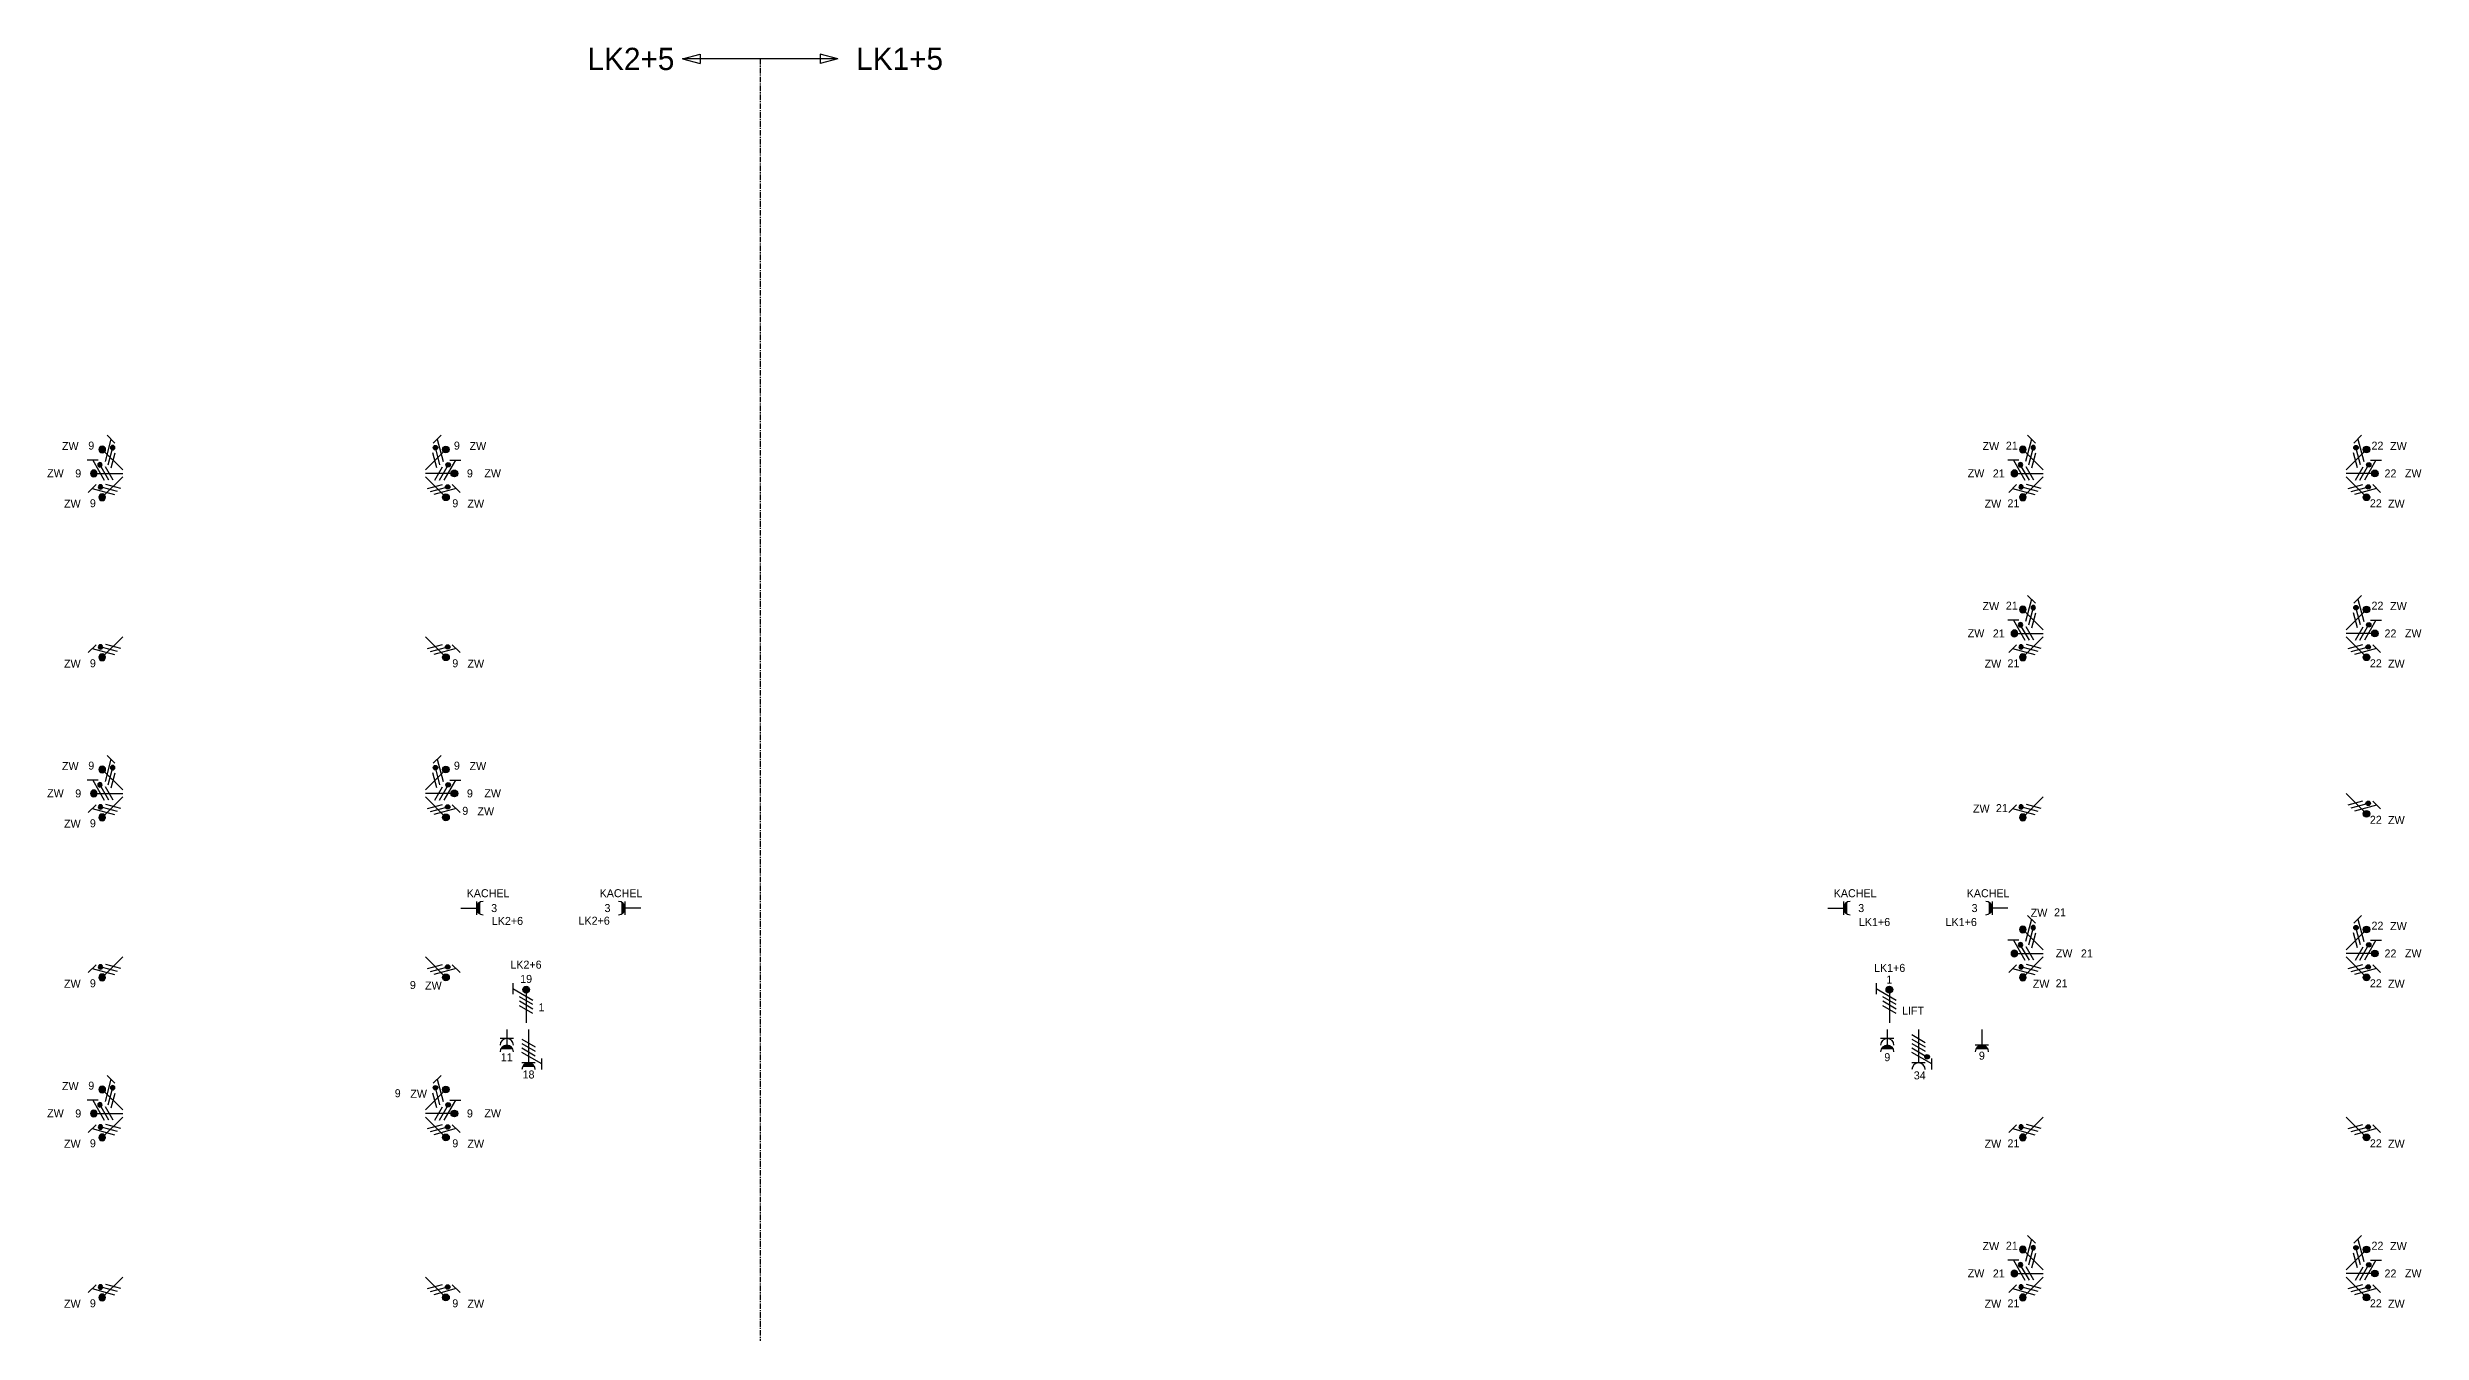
# Model space of a CAD drawing. Header units: millimetres. Extents: x 15603 to 69003, y -32958 to 22773.
# Drawn here: x 15603 to 69003, y -6139 to 22773 of the extents above; entities that cross this region are included whole.
import ezdxf
from ezdxf.enums import TextEntityAlignment as Align

# ---------------------------------------------------------------- set-up
doc = ezdxf.new("R2010")
doc.units = ezdxf.units.MM
doc.header["$LTSCALE"] = 100
doc.linetypes.add('CENTER', pattern=[2, 1.25, -0.25, 0.25, -0.25])
doc.layers.get('0').update_dxf_attribs({"linetype": 'CONTINUOUS'})
for name, color, linetype in [('EL6212--_S', 4, 'CONTINUOUS'), ('EL6221--', 3, 'CONTINUOUS'), ('EL6222--', 3, 'CONTINUOUS')]:
    doc.layers.add(name, color=color, linetype=linetype)
doc.styles.add('buro-018', font='BUROFONT.shx', dxfattribs={"height": 180})
doc.styles.add('BURO-035', font='BUROFONT.shx', dxfattribs={"height": 350})

# ---------------------------------------------------------------- blocks, each defined once
blk = doc.blocks.new('E00160')
at = {"color": 0, "linetype": 'Continuous'}
for p, q in [((-17.5, 0), (-13.5, 1.07)), ((-17.5, 0), (17.5, 0)), ((-17.5, 0), (-13.5, -1.07)), ((-13.5, -1.07), (-13.5, 1.07)), ((17.5, 0), (13.5, 1.07)), ((13.5, -1.07), (13.5, 1.07)), ((17.5, 0), (13.5, -1.07))]:
    blk.add_line(p, q, dxfattribs=at)
at = {"color": 0, "linetype": 'Continuous', "style": 'BURO-035'}
for tag, p in [('E_TEXT2', (-22.5, 0)), ('E_TEXT1', (22.5, 0))]:
    blk.add_attdef(tag, text='', height=3.5, dxfattribs=at).set_placement(p, align=Align.MIDDLE)
blk = doc.blocks.new('E00078')
at = {"color": 0, "linetype": 'Continuous'}
for p, q in [((-3, 6.48), (-3, 8.98)), ((-3, 7.73), (1.5, 5.13)), ((1.5, 4.13), (-1.5, 5.87)), ((0, 7.5), (0, 1)), ((1.5, 3.13), (-1.5, 4.87))]:
    blk.add_line(p, q, dxfattribs=at)
at = {"color": 0, "linetype": 'Continuous', "const_width": 0.5}
blk.add_lwpolyline([(-2.18, 6.12, 1), (-1.68, 6.12, 1)], format="xyb", close=True, dxfattribs=at)
at = {"color": 0, "const_width": 0.75}
blk.add_lwpolyline([(-0.38, 7.5, 1), (0.38, 7.5, 1)], format="xyb", close=True, dxfattribs=at)
at = {"color": 0, "linetype": 'Continuous'}
for centre, radius in [((-1.93, 6.12), 0.5), ((0, 7.5), 0.75)]:
    blk.add_circle(centre, radius, dxfattribs=at)
at = {"color": 0, "linetype": 'Continuous', "style": 'buro-018'}
for tag, p in [('E_GROEP', (0, 11)), ('E_GKAST', (0, 14)), ('E_SGROEP', (4.5, 11))]:
    blk.add_attdef(tag, text='', height=1.8, dxfattribs=at).set_placement(p, align=Align.MIDDLE)
at = {"color": 0, "linetype": 'Continuous', "style": 'buro-018', "flags": 1}
for tag, p in [('E_VERMCODE', (13, 11)), ('E_MATCODE', (0, 0))]:
    blk.add_attdef(tag, text='', height=1.8, dxfattribs=at).set_placement(p, align=Align.MIDDLE)
blk = doc.blocks.new('111304WD')
at = {"color": 0, "linetype": 'Continuous'}
for p, q in [((-1.5, 4.5), (1.5, 4.5)), ((1.3, 5.25), (-1.3, 5.25)), ((1.16, 5.05), (-1.16, 5.05)), ((0.96, 4.85), (-0.96, 4.85)), ((0.65, 4.65), (-0.65, 4.65)), ((0, 1), (0, 4.5))]:
    blk.add_line(p, q, dxfattribs=at)
blk.add_arc((0, 6), 1.5, 180, 0, dxfattribs=at)
at = {"color": 0, "linetype": 'Continuous', "style": 'buro-018'}
for tag, p in [('E_GKAST', (0, 11.5)), ('E_GROEP', (0, 8.5)), ('E_SGROEP', (4.5, 8.5))]:
    blk.add_attdef(tag, text='', height=1.8, dxfattribs=at).set_placement(p, align=Align.MIDDLE)
at = {"color": 0, "linetype": 'Continuous', "style": 'buro-018', "flags": 1}
for tag, p in [('E_VERMCODE', (13, 8.5)), ('E_MATCODE', (0, 0))]:
    blk.add_attdef(tag, text='', height=1.8, dxfattribs=at).set_placement(p, align=Align.MIDDLE)
blk = doc.blocks.new('111304AW')
at = {"color": 0, "linetype": 'Continuous'}
for p, q in [((-1.5, 3), (1.5, 3)), ((1.3, 5.25), (-1.3, 5.25)), ((1.16, 5.05), (-1.16, 5.05)), ((0.96, 4.85), (-0.96, 4.85)), ((0.65, 4.65), (-0.65, 4.65)), ((0, 1), (0, 4.5))]:
    blk.add_line(p, q, dxfattribs=at)
for centre in [(0, 6), (0, 4.5)]:
    blk.add_arc(centre, 1.5, 180, 0, dxfattribs=at)
at = {"color": 0, "linetype": 'Continuous', "style": 'buro-018'}
for tag, p in [('E_GKAST', (0, 11.5)), ('E_GROEP', (0, 8.5)), ('E_SGROEP', (4.5, 8.5))]:
    blk.add_attdef(tag, text='', height=1.8, dxfattribs=at).set_placement(p, align=Align.MIDDLE)
at = {"color": 0, "linetype": 'Continuous', "style": 'buro-018', "flags": 1}
for tag, p in [('E_VERMCODE', (13, 8.5)), ('E_MATCODE', (0, 0))]:
    blk.add_attdef(tag, text='', height=1.8, dxfattribs=at).set_placement(p, align=Align.MIDDLE)
blk = doc.blocks.new('111304EW')
at = {"color": 0, "linetype": 'Continuous'}
for p, q in [((-3, 9.98), (-3, 7.48)), ((-3, 8.73), (1.5, 6.13)), ((-1.5, 8.5), (1.5, 8.5)), ((1.5, 5.13), (-1.5, 6.87)), ((1.5, 4.13), (-1.5, 5.87)), ((1.3, 9.25), (-1.3, 9.25)), ((1.16, 9.05), (-1.16, 9.05)), ((0.96, 8.85), (-0.96, 8.85)), ((0.65, 8.65), (-0.65, 8.65)), ((0, 1), (0, 8.5)), ((1.5, 3.13), (-1.5, 4.87))]:
    blk.add_line(p, q, dxfattribs=at)
blk.add_arc((0, 10), 1.5, 180, 0, dxfattribs=at)
at = {"color": 0, "linetype": 'Continuous', "style": 'buro-018'}
for tag, p in [('E_GKAST', (0, 15.5)), ('E_GROEP', (0, 12.5)), ('E_SGROEP', (4.5, 12.5))]:
    blk.add_attdef(tag, text='', height=1.8, dxfattribs=at).set_placement(p, align=Align.MIDDLE)
at = {"color": 0, "linetype": 'Continuous', "style": 'buro-018', "flags": 1}
for tag, p in [('E_VERMCODE', (13, 12.5)), ('E_MATCODE', (0, 0))]:
    blk.add_attdef(tag, text='', height=1.8, dxfattribs=at).set_placement(p, align=Align.MIDDLE)
blk = doc.blocks.new('E00080')
at = {"color": 0, "linetype": 'Continuous'}
for p, q in [((-3, 9.98), (-3, 7.48)), ((-3, 8.73), (1.5, 6.13)), ((1.5, 5.13), (-1.5, 6.87)), ((1.5, 4.13), (-1.5, 5.87)), ((0, 8.5), (0, 1)), ((1.5, 3.13), (-1.5, 4.87))]:
    blk.add_line(p, q, dxfattribs=at)
at = {"color": 0, "const_width": 0.75}
blk.add_lwpolyline([(-0.38, 8.5, 1), (0.38, 8.5, 1)], format="xyb", close=True, dxfattribs=at)
at = {"color": 0, "linetype": 'Continuous'}
blk.add_circle((0, 8.5), 0.75, dxfattribs=at)
at = {"color": 0, "linetype": 'Continuous', "style": 'buro-018'}
for tag, p in [('E_GKAST', (0, 15)), ('E_GROEP', (0, 12)), ('E_SGROEP', (4.5, 12))]:
    blk.add_attdef(tag, text='', height=1.8, dxfattribs=at).set_placement(p, align=Align.MIDDLE)
at = {"color": 0, "linetype": 'Continuous', "style": 'buro-018', "flags": 1}
for tag, p in [('E_VERMCODE', (13, 12)), ('E_MATCODE', (0, 0))]:
    blk.add_attdef(tag, text='', height=1.8, dxfattribs=at).set_placement(p, align=Align.MIDDLE)
blk = doc.blocks.new('111304D')
at = {"color": 0, "linetype": 'Continuous'}
for p, q in [((-3, 9.98), (-3, 7.48)), ((-3, 8.73), (1.5, 6.13)), ((-1.5, 8.5), (1.5, 8.5)), ((1.5, 5.13), (-1.5, 6.87)), ((1.5, 4.13), (-1.5, 5.87)), ((0, 1), (0, 8.5)), ((1.5, 3.13), (-1.5, 4.87)), ((1.5, 2.13), (-1.5, 3.87))]:
    blk.add_line(p, q, dxfattribs=at)
at = {"color": 0, "linetype": 'Continuous', "const_width": 0.5}
blk.add_lwpolyline([(-1.68, 7.12, 1), (-2.18, 7.12, 1)], format="xyb", close=True, dxfattribs=at)
at = {"color": 0, "linetype": 'Continuous'}
blk.add_circle((-1.93, 7.12), 0.5, dxfattribs=at)
blk.add_arc((0, 10), 1.5, 180, 0, dxfattribs=at)
at = {"color": 0, "linetype": 'Continuous', "style": 'buro-018'}
for tag, p in [('E_GKAST', (0, 15.5)), ('E_GROEP', (0, 12.5)), ('E_SGROEP', (4.5, 12.5))]:
    blk.add_attdef(tag, text='', height=1.8, dxfattribs=at).set_placement(p, align=Align.MIDDLE)
at = {"color": 0, "linetype": 'Continuous', "style": 'buro-018', "flags": 1}
for tag, p in [('E_VERMCODE', (13, 12.5)), ('E_MATCODE', (0, 0))]:
    blk.add_attdef(tag, text='', height=1.8, dxfattribs=at).set_placement(p, align=Align.MIDDLE)

msp = doc.modelspace()

# ---------------------------------------------------------------- linework, layer by layer
at = {"layer": 'EL6212--_S', "linetype": 'CENTER'}
msp.add_line((31634, 22516), (31634, -32700), dxfattribs=at)

# ---------------------------------------------------------------- block references
at = {"layer": 'EL6212--_S'}
ref = msp.add_blockref('E00160', (31634, 22516), dxfattribs=dict(at, xscale=100, yscale=100, zscale=100, rotation=180))
ref.add_attrib('E_TEXT1', 'LK2+5', dxfattribs={"layer": '0', "color": 4, "linetype": 'Continuous', "height": 500, "style": 'buro-018'}).set_placement((28728, 22516), align=Align.MIDDLE)
ref.add_attrib('E_TEXT2', 'LK1+5', dxfattribs={"layer": '0', "color": 4, "linetype": 'Continuous', "height": 500, "style": 'buro-018'}).set_placement((34771, 22516), align=Align.MIDDLE)
at = {"layer": 'EL6221--'}
ref = msp.add_blockref('E00080', (26370, 726), dxfattribs=dict(at, xscale=100, yscale=100, zscale=100, rotation=359.9999583118478))
ref.add_attrib('E_GROEP', '19', dxfattribs={"layer": '0', "color": 1, "linetype": 'Continuous', "height": 180, "style": 'buro-018'}).set_placement((26370, 1817), align=Align.MIDDLE)
ref.add_attrib('E_GKAST', 'LK2+6', dxfattribs={"layer": '0', "color": 1, "linetype": 'Continuous', "height": 180, "style": 'buro-018'}).set_placement((26366, 2138), align=Align.MIDDLE)
ref.add_attrib('E_VERMCODE', '1', dxfattribs={"layer": '0', "color": 1, "linetype": 'Continuous', "height": 180, "style": 'buro-018'}).set_placement((26715, 1178), align=Align.MIDDLE)
ref = msp.add_blockref('E00080', (57033, 726), dxfattribs=dict(at, xscale=100, yscale=100, zscale=100))
ref.add_attrib('E_GROEP', '1', dxfattribs={"layer": '0', "color": 1, "linetype": 'Continuous', "height": 180, "style": 'buro-018'}).set_placement((57033, 1803), align=Align.MIDDLE)
ref.add_attrib('E_GKAST', 'LK1+6', dxfattribs={"layer": '0', "color": 1, "linetype": 'Continuous', "height": 180, "style": 'buro-018'}).set_placement((57040, 2065), align=Align.MIDDLE)
ref.add_attrib('E_VERMCODE', 'LIFT', dxfattribs={"layer": '0', "color": 1, "linetype": 'Continuous', "height": 180, "style": 'buro-018'}).set_placement((57565, 1103), align=Align.MIDDLE)
ref = msp.add_blockref('111304EW', (26424, 776), dxfattribs=dict(at, xscale=100, yscale=100, zscale=100, rotation=180))
ref.add_attrib('E_GROEP', '18', dxfattribs={"layer": '0', "color": 1, "linetype": 'Continuous', "height": 180, "style": 'buro-018'}).set_placement((26424, -333), align=Align.MIDDLE)
ref = msp.add_blockref('111304D', (57690, 776), dxfattribs=dict(at, xscale=100, yscale=100, zscale=100, rotation=180))
ref.add_attrib('E_GROEP', '34', dxfattribs={"layer": '0', "color": 1, "linetype": 'Continuous', "height": 180, "style": 'buro-018'}).set_placement((57717, -353), align=Align.MIDDLE)
at = {"layer": 'EL6222--'}
ref = msp.add_blockref('E00078', (17366, 13200), dxfattribs=dict(at, xscale=-99.99999999999521, yscale=100, zscale=100, rotation=45.00002084408518))
ref.add_attrib('E_GROEP', '9', dxfattribs={"layer": '0', "color": 1, "linetype": 'Continuous', "height": 180, "style": 'buro-018'}).set_placement((16588, 13816), align=Align.MIDDLE)
ref.add_attrib('E_VERMCODE', 'ZW', dxfattribs={"layer": '0', "color": 1, "linetype": 'Continuous', "height": 180, "style": 'buro-018'}).set_placement((16116, 13806), align=Align.MIDDLE)
ref = msp.add_blockref('E00078', (24034, 13200), dxfattribs=dict(at, xscale=100.0000000000029, yscale=100.0000000000029, zscale=100.0000000000029, rotation=314.9999791559163))
ref.add_attrib('E_GROEP', '9', dxfattribs={"layer": '0', "color": 1, "linetype": 'Continuous', "height": 180, "style": 'buro-018'}).set_placement((24812, 13816), align=Align.MIDDLE)
ref.add_attrib('E_VERMCODE', 'ZW', dxfattribs={"layer": '0', "color": 1, "linetype": 'Continuous', "height": 180, "style": 'buro-018'}).set_placement((25284, 13806), align=Align.MIDDLE)
ref = msp.add_blockref('E00078', (60566, 13200), dxfattribs=dict(at, xscale=-99.99999999999525, yscale=100, zscale=100, rotation=45.00002084408526))
ref.add_attrib('E_GROEP', '21', dxfattribs={"layer": '0', "color": 1, "linetype": 'Continuous', "height": 180, "style": 'buro-018'}).set_placement((59788, 13816), align=Align.MIDDLE)
ref.add_attrib('E_VERMCODE', 'ZW', dxfattribs={"layer": '0', "color": 1, "linetype": 'Continuous', "height": 180, "style": 'buro-018'}).set_placement((59316, 13806), align=Align.MIDDLE)
ref = msp.add_blockref('E00078', (67234, 13200), dxfattribs=dict(at, xscale=99.99999999999888, yscale=99.99999999999888, zscale=99.99999999999888, rotation=314.9999791559169))
ref.add_attrib('E_GROEP', '22', dxfattribs={"layer": '0', "color": 1, "linetype": 'Continuous', "height": 180, "style": 'buro-018'}).set_placement((68012, 13816), align=Align.MIDDLE)
ref.add_attrib('E_VERMCODE', 'ZW', dxfattribs={"layer": '0', "color": 1, "linetype": 'Continuous', "height": 180, "style": 'buro-018'}).set_placement((68484, 13806), align=Align.MIDDLE)
ref = msp.add_blockref('E00078', (17395, 13191), dxfattribs=dict(at, xscale=-100, yscale=100, zscale=100, rotation=90))
ref.add_attrib('E_GROEP', '9', dxfattribs={"layer": '0', "color": 1, "linetype": 'Continuous', "height": 180, "style": 'buro-018'}).set_placement((16295, 13191), align=Align.MIDDLE)
ref.add_attrib('E_VERMCODE', 'ZW', dxfattribs={"layer": '0', "color": 1, "linetype": 'Continuous', "height": 180, "style": 'buro-018'}).set_placement((15783, 13195), align=Align.MIDDLE)
ref = msp.add_blockref('E00078', (24005, 13191), dxfattribs=dict(at, xscale=100, yscale=100, zscale=100, rotation=270))
ref.add_attrib('E_GROEP', '9', dxfattribs={"layer": '0', "color": 1, "linetype": 'Continuous', "height": 180, "style": 'buro-018'}).set_placement((25105, 13191), align=Align.MIDDLE)
ref.add_attrib('E_VERMCODE', 'ZW', dxfattribs={"layer": '0', "color": 1, "linetype": 'Continuous', "height": 180, "style": 'buro-018'}).set_placement((25617, 13195), align=Align.MIDDLE)
ref = msp.add_blockref('E00078', (60595, 13191), dxfattribs=dict(at, xscale=-100, yscale=100, zscale=100, rotation=90))
ref.add_attrib('E_GROEP', '21', dxfattribs={"layer": '0', "color": 1, "linetype": 'Continuous', "height": 180, "style": 'buro-018'}).set_placement((59495, 13191), align=Align.MIDDLE)
ref.add_attrib('E_VERMCODE', 'ZW', dxfattribs={"layer": '0', "color": 1, "linetype": 'Continuous', "height": 180, "style": 'buro-018'}).set_placement((58983, 13195), align=Align.MIDDLE)
ref = msp.add_blockref('E00078', (67205, 13191), dxfattribs=dict(at, xscale=100, yscale=100, zscale=100, rotation=270))
ref.add_attrib('E_GROEP', '22', dxfattribs={"layer": '0', "color": 1, "linetype": 'Continuous', "height": 180, "style": 'buro-018'}).set_placement((68305, 13191), align=Align.MIDDLE)
ref.add_attrib('E_VERMCODE', 'ZW', dxfattribs={"layer": '0', "color": 1, "linetype": 'Continuous', "height": 180, "style": 'buro-018'}).set_placement((68817, 13195), align=Align.MIDDLE)
ref = msp.add_blockref('E00078', (17366, 13181), dxfattribs=dict(at, xscale=-100.0000000000052, yscale=100, zscale=100, rotation=134.8099710967571))
ref.add_attrib('E_GROEP', '9', dxfattribs={"layer": '0', "color": 1, "linetype": 'Continuous', "height": 180, "style": 'buro-018'}).set_placement((16624, 12519), align=Align.MIDDLE)
ref.add_attrib('E_VERMCODE', 'ZW', dxfattribs={"layer": '0', "color": 1, "linetype": 'Continuous', "height": 180, "style": 'buro-018'}).set_placement((16162, 12509), align=Align.MIDDLE)
ref = msp.add_blockref('E00078', (24034, 13181), dxfattribs=dict(at, xscale=100.0000000000001, yscale=100.0000000000001, zscale=100.0000000000001, rotation=225.1900289032459))
ref.add_attrib('E_GROEP', '9', dxfattribs={"layer": '0', "color": 1, "linetype": 'Continuous', "height": 180, "style": 'buro-018'}).set_placement((24776, 12519), align=Align.MIDDLE)
ref.add_attrib('E_VERMCODE', 'ZW', dxfattribs={"layer": '0', "color": 1, "linetype": 'Continuous', "height": 180, "style": 'buro-018'}).set_placement((25237, 12509), align=Align.MIDDLE)
ref = msp.add_blockref('E00078', (60566, 13181), dxfattribs=dict(at, xscale=-100.0000000000052, yscale=100, zscale=100, rotation=134.8099710967571))
ref.add_attrib('E_GROEP', '21', dxfattribs={"layer": '0', "color": 1, "linetype": 'Continuous', "height": 180, "style": 'buro-018'}).set_placement((59824, 12519), align=Align.MIDDLE)
ref.add_attrib('E_VERMCODE', 'ZW', dxfattribs={"layer": '0', "color": 1, "linetype": 'Continuous', "height": 180, "style": 'buro-018'}).set_placement((59362, 12509), align=Align.MIDDLE)
ref = msp.add_blockref('E00078', (67234, 13181), dxfattribs=dict(at, xscale=100.0000000000009, yscale=100.0000000000009, zscale=100.0000000000009, rotation=225.1900289032455))
ref.add_attrib('E_GROEP', '22', dxfattribs={"layer": '0', "color": 1, "linetype": 'Continuous', "height": 180, "style": 'buro-018'}).set_placement((67976, 12519), align=Align.MIDDLE)
ref.add_attrib('E_VERMCODE', 'ZW', dxfattribs={"layer": '0', "color": 1, "linetype": 'Continuous', "height": 180, "style": 'buro-018'}).set_placement((68437, 12509), align=Align.MIDDLE)
ref = msp.add_blockref('E00078', (60566, 9600), dxfattribs=dict(at, xscale=-99.99999999999517, yscale=100, zscale=100, rotation=45.00002084408526))
ref.add_attrib('E_GROEP', '21', dxfattribs={"layer": '0', "color": 1, "linetype": 'Continuous', "height": 180, "style": 'buro-018'}).set_placement((59788, 10216), align=Align.MIDDLE)
ref.add_attrib('E_VERMCODE', 'ZW', dxfattribs={"layer": '0', "color": 1, "linetype": 'Continuous', "height": 180, "style": 'buro-018'}).set_placement((59316, 10206), align=Align.MIDDLE)
ref = msp.add_blockref('E00078', (67234, 9600), dxfattribs=dict(at, xscale=99.99999999999888, yscale=99.99999999999888, zscale=99.99999999999888, rotation=314.9999791559169))
ref.add_attrib('E_GROEP', '22', dxfattribs={"layer": '0', "color": 1, "linetype": 'Continuous', "height": 180, "style": 'buro-018'}).set_placement((68012, 10216), align=Align.MIDDLE)
ref.add_attrib('E_VERMCODE', 'ZW', dxfattribs={"layer": '0', "color": 1, "linetype": 'Continuous', "height": 180, "style": 'buro-018'}).set_placement((68484, 10206), align=Align.MIDDLE)
ref = msp.add_blockref('E00078', (17366, 9581), dxfattribs=dict(at, xscale=-100.0000000000053, yscale=100, zscale=100, rotation=134.8099710967571))
ref.add_attrib('E_GROEP', '9', dxfattribs={"layer": '0', "color": 1, "linetype": 'Continuous', "height": 180, "style": 'buro-018'}).set_placement((16624, 8919), align=Align.MIDDLE)
ref.add_attrib('E_VERMCODE', 'ZW', dxfattribs={"layer": '0', "color": 1, "linetype": 'Continuous', "height": 180, "style": 'buro-018'}).set_placement((16162, 8909), align=Align.MIDDLE)
ref = msp.add_blockref('E00078', (24034, 9581), dxfattribs=dict(at, xscale=100.0000000000001, yscale=100.0000000000001, zscale=100.0000000000001, rotation=225.1900289032459))
ref.add_attrib('E_GROEP', '9', dxfattribs={"layer": '0', "color": 1, "linetype": 'Continuous', "height": 180, "style": 'buro-018'}).set_placement((24776, 8919), align=Align.MIDDLE)
ref.add_attrib('E_VERMCODE', 'ZW', dxfattribs={"layer": '0', "color": 1, "linetype": 'Continuous', "height": 180, "style": 'buro-018'}).set_placement((25237, 8909), align=Align.MIDDLE)
ref = msp.add_blockref('E00078', (60595, 9591), dxfattribs=dict(at, xscale=-100, yscale=100, zscale=100, rotation=90))
ref.add_attrib('E_GROEP', '21', dxfattribs={"layer": '0', "color": 1, "linetype": 'Continuous', "height": 180, "style": 'buro-018'}).set_placement((59495, 9591), align=Align.MIDDLE)
ref.add_attrib('E_VERMCODE', 'ZW', dxfattribs={"layer": '0', "color": 1, "linetype": 'Continuous', "height": 180, "style": 'buro-018'}).set_placement((58983, 9595), align=Align.MIDDLE)
ref = msp.add_blockref('E00078', (60566, 9581), dxfattribs=dict(at, xscale=-100.0000000000053, yscale=100, zscale=100, rotation=134.8099710967571))
ref.add_attrib('E_GROEP', '21', dxfattribs={"layer": '0', "color": 1, "linetype": 'Continuous', "height": 180, "style": 'buro-018'}).set_placement((59824, 8919), align=Align.MIDDLE)
ref.add_attrib('E_VERMCODE', 'ZW', dxfattribs={"layer": '0', "color": 1, "linetype": 'Continuous', "height": 180, "style": 'buro-018'}).set_placement((59362, 8909), align=Align.MIDDLE)
ref = msp.add_blockref('E00078', (67234, 9581), dxfattribs=dict(at, xscale=100.0000000000009, yscale=100.0000000000009, zscale=100.0000000000009, rotation=225.1900289032455))
ref.add_attrib('E_GROEP', '22', dxfattribs={"layer": '0', "color": 1, "linetype": 'Continuous', "height": 180, "style": 'buro-018'}).set_placement((67976, 8919), align=Align.MIDDLE)
ref.add_attrib('E_VERMCODE', 'ZW', dxfattribs={"layer": '0', "color": 1, "linetype": 'Continuous', "height": 180, "style": 'buro-018'}).set_placement((68437, 8909), align=Align.MIDDLE)
ref = msp.add_blockref('E00078', (67205, 9591), dxfattribs=dict(at, xscale=100, yscale=100, zscale=100, rotation=270))
ref.add_attrib('E_GROEP', '22', dxfattribs={"layer": '0', "color": 1, "linetype": 'Continuous', "height": 180, "style": 'buro-018'}).set_placement((68305, 9591), align=Align.MIDDLE)
ref.add_attrib('E_VERMCODE', 'ZW', dxfattribs={"layer": '0', "color": 1, "linetype": 'Continuous', "height": 180, "style": 'buro-018'}).set_placement((68817, 9595), align=Align.MIDDLE)
ref = msp.add_blockref('E00078', (17366, 6000), dxfattribs=dict(at, xscale=-99.99999999999521, yscale=100, zscale=100, rotation=45.00002084408518))
ref.add_attrib('E_GROEP', '9', dxfattribs={"layer": '0', "color": 1, "linetype": 'Continuous', "height": 180, "style": 'buro-018'}).set_placement((16588, 6616), align=Align.MIDDLE)
ref.add_attrib('E_VERMCODE', 'ZW', dxfattribs={"layer": '0', "color": 1, "linetype": 'Continuous', "height": 180, "style": 'buro-018'}).set_placement((16116, 6606), align=Align.MIDDLE)
ref = msp.add_blockref('E00078', (24034, 6000), dxfattribs=dict(at, xscale=100.0000000000029, yscale=100.0000000000029, zscale=100.0000000000029, rotation=314.9999791559163))
ref.add_attrib('E_GROEP', '9', dxfattribs={"layer": '0', "color": 1, "linetype": 'Continuous', "height": 180, "style": 'buro-018'}).set_placement((24812, 6616), align=Align.MIDDLE)
ref.add_attrib('E_VERMCODE', 'ZW', dxfattribs={"layer": '0', "color": 1, "linetype": 'Continuous', "height": 180, "style": 'buro-018'}).set_placement((25284, 6606), align=Align.MIDDLE)
ref = msp.add_blockref('E00078', (17395, 5991), dxfattribs=dict(at, xscale=-100, yscale=100, zscale=100, rotation=90))
ref.add_attrib('E_GROEP', '9', dxfattribs={"layer": '0', "color": 1, "linetype": 'Continuous', "height": 180, "style": 'buro-018'}).set_placement((16295, 5991), align=Align.MIDDLE)
ref.add_attrib('E_VERMCODE', 'ZW', dxfattribs={"layer": '0', "color": 1, "linetype": 'Continuous', "height": 180, "style": 'buro-018'}).set_placement((15783, 5995), align=Align.MIDDLE)
ref = msp.add_blockref('E00078', (17366, 5981), dxfattribs=dict(at, xscale=-100.0000000000052, yscale=100, zscale=100, rotation=134.8099710967571))
ref.add_attrib('E_GROEP', '9', dxfattribs={"layer": '0', "color": 1, "linetype": 'Continuous', "height": 180, "style": 'buro-018'}).set_placement((16624, 5319), align=Align.MIDDLE)
ref.add_attrib('E_VERMCODE', 'ZW', dxfattribs={"layer": '0', "color": 1, "linetype": 'Continuous', "height": 180, "style": 'buro-018'}).set_placement((16162, 5309), align=Align.MIDDLE)
ref = msp.add_blockref('E00078', (24034, 5981), dxfattribs=dict(at, xscale=100.0000000000001, yscale=100.0000000000001, zscale=100.0000000000001, rotation=225.1900289032459))
ref.add_attrib('E_GROEP', '9', dxfattribs={"layer": '0', "color": 1, "linetype": 'Continuous', "height": 180, "style": 'buro-018'}).set_placement((25000, 5599), align=Align.MIDDLE)
ref.add_attrib('E_VERMCODE', 'ZW', dxfattribs={"layer": '0', "color": 1, "linetype": 'Continuous', "height": 180, "style": 'buro-018'}).set_placement((25462, 5588), align=Align.MIDDLE)
ref = msp.add_blockref('E00078', (24005, 5991), dxfattribs=dict(at, xscale=100, yscale=100, zscale=100, rotation=270))
ref.add_attrib('E_GROEP', '9', dxfattribs={"layer": '0', "color": 1, "linetype": 'Continuous', "height": 180, "style": 'buro-018'}).set_placement((25105, 5991), align=Align.MIDDLE)
ref.add_attrib('E_VERMCODE', 'ZW', dxfattribs={"layer": '0', "color": 1, "linetype": 'Continuous', "height": 180, "style": 'buro-018'}).set_placement((25617, 5995), align=Align.MIDDLE)
ref = msp.add_blockref('E00078', (60566, 5981), dxfattribs=dict(at, xscale=-100.0000000000053, yscale=100, zscale=100, rotation=134.8099710967571))
ref.add_attrib('E_GROEP', '21', dxfattribs={"layer": '0', "color": 1, "linetype": 'Continuous', "height": 180, "style": 'buro-018'}).set_placement((59564, 5661), align=Align.MIDDLE)
ref.add_attrib('E_VERMCODE', 'ZW', dxfattribs={"layer": '0', "color": 1, "linetype": 'Continuous', "height": 180, "style": 'buro-018'}).set_placement((59102, 5651), align=Align.MIDDLE)
ref = msp.add_blockref('E00078', (67234, 6061), dxfattribs=dict(at, xscale=100.0000000000007, yscale=100.0000000000007, zscale=100.0000000000007, rotation=225.1900289032456))
ref.add_attrib('E_GROEP', '22', dxfattribs={"layer": '0', "color": 1, "linetype": 'Continuous', "height": 180, "style": 'buro-018'}).set_placement((67976, 5399), align=Align.MIDDLE)
ref.add_attrib('E_VERMCODE', 'ZW', dxfattribs={"layer": '0', "color": 1, "linetype": 'Continuous', "height": 180, "style": 'buro-018'}).set_placement((68437, 5389), align=Align.MIDDLE)
ref = msp.add_blockref('111304WD', (24800, 3411), dxfattribs=dict(at, xscale=100, yscale=100, zscale=100, rotation=270.0000000000105))
ref.add_attrib('E_GROEP', '3', dxfattribs={"layer": '0', "color": 1, "linetype": 'Continuous', "height": 180, "style": 'buro-018'}).set_placement((25650, 3411), align=Align.MIDDLE)
ref.add_attrib('E_GKAST', 'LK2+6', dxfattribs={"layer": '0', "color": 1, "linetype": 'Continuous', "height": 180, "style": 'buro-018'}).set_placement((25950, 3122), align=Align.MIDDLE)
ref = msp.add_blockref('111304WD', (29050, 3411), dxfattribs=dict(at, xscale=100, yscale=100, zscale=100, rotation=90))
ref.add_attrib('E_GROEP', '3', dxfattribs={"layer": '0', "color": 1, "linetype": 'Continuous', "height": 180, "style": 'buro-018'}).set_placement((28200, 3411), align=Align.MIDDLE)
ref.add_attrib('E_GKAST', 'LK2+6', dxfattribs={"layer": '0', "color": 1, "linetype": 'Continuous', "height": 180, "style": 'buro-018'}).set_placement((27900, 3127), align=Align.MIDDLE)
ref = msp.add_blockref('111304WD', (55550, 3411), dxfattribs=dict(at, xscale=100, yscale=100, zscale=100, rotation=270.0000000000098))
ref.add_attrib('E_GROEP', '3', dxfattribs={"layer": '0', "color": 1, "linetype": 'Continuous', "height": 180, "style": 'buro-018'}).set_placement((56400, 3411), align=Align.MIDDLE)
ref.add_attrib('E_GKAST', 'LK1+6', dxfattribs={"layer": '0', "color": 1, "linetype": 'Continuous', "height": 180, "style": 'buro-018'}).set_placement((56700, 3097), align=Align.MIDDLE)
ref = msp.add_blockref('111304WD', (59800, 3411), dxfattribs=dict(at, xscale=100, yscale=100, zscale=100, rotation=90))
ref.add_attrib('E_GROEP', '3', dxfattribs={"layer": '0', "color": 1, "linetype": 'Continuous', "height": 180, "style": 'buro-018'}).set_placement((58950, 3411), align=Align.MIDDLE)
ref.add_attrib('E_GKAST', 'LK1+6', dxfattribs={"layer": '0', "color": 1, "linetype": 'Continuous', "height": 180, "style": 'buro-018'}).set_placement((58650, 3097), align=Align.MIDDLE)
ref = msp.add_blockref('E00078', (60566, 2400), dxfattribs=dict(at, xscale=-99.99999999999517, yscale=100, zscale=100, rotation=45.00002084408526))
ref.add_attrib('E_GROEP', '21', dxfattribs={"layer": '0', "color": 1, "linetype": 'Continuous', "height": 180, "style": 'buro-018'}).set_placement((60872, 3316), align=Align.MIDDLE)
ref.add_attrib('E_VERMCODE', 'ZW', dxfattribs={"layer": '0', "color": 1, "linetype": 'Continuous', "height": 180, "style": 'buro-018'}).set_placement((60400, 3305), align=Align.MIDDLE)
ref = msp.add_blockref('E00078', (67234, 2400), dxfattribs=dict(at, xscale=99.99999999999883, yscale=99.99999999999883, zscale=99.99999999999883, rotation=314.9999791559169))
ref.add_attrib('E_GROEP', '22', dxfattribs={"layer": '0', "color": 1, "linetype": 'Continuous', "height": 180, "style": 'buro-018'}).set_placement((68012, 3016), align=Align.MIDDLE)
ref.add_attrib('E_VERMCODE', 'ZW', dxfattribs={"layer": '0', "color": 1, "linetype": 'Continuous', "height": 180, "style": 'buro-018'}).set_placement((68484, 3006), align=Align.MIDDLE)
ref = msp.add_blockref('E00078', (60595, 2391), dxfattribs=dict(at, xscale=-100, yscale=100, zscale=100, rotation=90))
ref.add_attrib('E_GROEP', '21', dxfattribs={"layer": '0', "color": 1, "linetype": 'Continuous', "height": 180, "style": 'buro-018'}).set_placement((61476, 2391), align=Align.MIDDLE)
ref.add_attrib('E_VERMCODE', 'ZW', dxfattribs={"layer": '0', "color": 1, "linetype": 'Continuous', "height": 180, "style": 'buro-018'}).set_placement((60964, 2395), align=Align.MIDDLE)
ref = msp.add_blockref('E00078', (67205, 2391), dxfattribs=dict(at, xscale=100, yscale=100, zscale=100, rotation=270))
ref.add_attrib('E_GROEP', '22', dxfattribs={"layer": '0', "color": 1, "linetype": 'Continuous', "height": 180, "style": 'buro-018'}).set_placement((68305, 2391), align=Align.MIDDLE)
ref.add_attrib('E_VERMCODE', 'ZW', dxfattribs={"layer": '0', "color": 1, "linetype": 'Continuous', "height": 180, "style": 'buro-018'}).set_placement((68817, 2395), align=Align.MIDDLE)
ref = msp.add_blockref('E00078', (17366, 2381), dxfattribs=dict(at, xscale=-100.0000000000053, yscale=100, zscale=100, rotation=134.8099710967571))
ref.add_attrib('E_GROEP', '9', dxfattribs={"layer": '0', "color": 1, "linetype": 'Continuous', "height": 180, "style": 'buro-018'}).set_placement((16624, 1719), align=Align.MIDDLE)
ref.add_attrib('E_VERMCODE', 'ZW', dxfattribs={"layer": '0', "color": 1, "linetype": 'Continuous', "height": 180, "style": 'buro-018'}).set_placement((16162, 1709), align=Align.MIDDLE)
ref = msp.add_blockref('E00078', (24034, 2381), dxfattribs=dict(at, xscale=100.0000000000001, yscale=100.0000000000001, zscale=100.0000000000001, rotation=225.1900289032459))
ref.add_attrib('E_GROEP', '9', dxfattribs={"layer": '0', "color": 1, "linetype": 'Continuous', "height": 180, "style": 'buro-018'}).set_placement((23822, 1680), align=Align.MIDDLE)
ref.add_attrib('E_VERMCODE', 'ZW', dxfattribs={"layer": '0', "color": 1, "linetype": 'Continuous', "height": 180, "style": 'buro-018'}).set_placement((24284, 1669), align=Align.MIDDLE)
ref = msp.add_blockref('E00078', (60566, 2381), dxfattribs=dict(at, xscale=-100.0000000000053, yscale=100, zscale=100, rotation=134.8099710967571))
ref.add_attrib('E_GROEP', '21', dxfattribs={"layer": '0', "color": 1, "linetype": 'Continuous', "height": 180, "style": 'buro-018'}).set_placement((60908, 1719), align=Align.MIDDLE)
ref.add_attrib('E_VERMCODE', 'ZW', dxfattribs={"layer": '0', "color": 1, "linetype": 'Continuous', "height": 180, "style": 'buro-018'}).set_placement((60447, 1709), align=Align.MIDDLE)
ref = msp.add_blockref('E00078', (67234, 2381), dxfattribs=dict(at, xscale=100.0000000000009, yscale=100.0000000000009, zscale=100.0000000000009, rotation=225.1900289032455))
ref.add_attrib('E_GROEP', '22', dxfattribs={"layer": '0', "color": 1, "linetype": 'Continuous', "height": 180, "style": 'buro-018'}).set_placement((67976, 1719), align=Align.MIDDLE)
ref.add_attrib('E_VERMCODE', 'ZW', dxfattribs={"layer": '0', "color": 1, "linetype": 'Continuous', "height": 180, "style": 'buro-018'}).set_placement((68437, 1709), align=Align.MIDDLE)
ref = msp.add_blockref('111304AW', (25934, 776), dxfattribs=dict(at, xscale=100, yscale=100, zscale=100, rotation=180))
ref.add_attrib('E_GROEP', '11', dxfattribs={"layer": '0', "color": 1, "linetype": 'Continuous', "height": 180, "style": 'buro-018'}).set_placement((25934, 56), align=Align.MIDDLE)
ref = msp.add_blockref('111304AW', (56987, 776), dxfattribs=dict(at, xscale=100, yscale=100, zscale=100, rotation=180))
ref.add_attrib('E_GROEP', '9', dxfattribs={"layer": '0', "color": 1, "linetype": 'Continuous', "height": 180, "style": 'buro-018'}).set_placement((56987, 56), align=Align.MIDDLE)
ref = msp.add_blockref('111304WD', (59114, 776), dxfattribs=dict(at, xscale=100, yscale=100, zscale=100, rotation=180))
ref.add_attrib('E_GROEP', '9', dxfattribs={"layer": '0', "color": 1, "linetype": 'Continuous', "height": 180, "style": 'buro-018'}).set_placement((59114, 90), align=Align.MIDDLE)
ref = msp.add_blockref('E00078', (17366, -1200), dxfattribs=dict(at, xscale=-99.99999999999521, yscale=100, zscale=100, rotation=45.00002084408518))
ref.add_attrib('E_GROEP', '9', dxfattribs={"layer": '0', "color": 1, "linetype": 'Continuous', "height": 180, "style": 'buro-018'}).set_placement((16588, -584), align=Align.MIDDLE)
ref.add_attrib('E_VERMCODE', 'ZW', dxfattribs={"layer": '0', "color": 1, "linetype": 'Continuous', "height": 180, "style": 'buro-018'}).set_placement((16116, -594), align=Align.MIDDLE)
ref = msp.add_blockref('E00078', (24034, -1200), dxfattribs=dict(at, xscale=100.0000000000029, yscale=100.0000000000029, zscale=100.0000000000029, rotation=314.9999791559163))
ref.add_attrib('E_GROEP', '9', dxfattribs={"layer": '0', "color": 1, "linetype": 'Continuous', "height": 180, "style": 'buro-018'}).set_placement((23481, -755), align=Align.MIDDLE)
ref.add_attrib('E_VERMCODE', 'ZW', dxfattribs={"layer": '0', "color": 1, "linetype": 'Continuous', "height": 180, "style": 'buro-018'}).set_placement((23953, -766), align=Align.MIDDLE)
ref = msp.add_blockref('E00078', (17395, -1209), dxfattribs=dict(at, xscale=-100, yscale=100, zscale=100, rotation=90))
ref.add_attrib('E_GROEP', '9', dxfattribs={"layer": '0', "color": 1, "linetype": 'Continuous', "height": 180, "style": 'buro-018'}).set_placement((16295, -1209), align=Align.MIDDLE)
ref.add_attrib('E_VERMCODE', 'ZW', dxfattribs={"layer": '0', "color": 1, "linetype": 'Continuous', "height": 180, "style": 'buro-018'}).set_placement((15783, -1205), align=Align.MIDDLE)
ref = msp.add_blockref('E00078', (24005, -1209), dxfattribs=dict(at, xscale=100, yscale=100, zscale=100, rotation=270))
ref.add_attrib('E_GROEP', '9', dxfattribs={"layer": '0', "color": 1, "linetype": 'Continuous', "height": 180, "style": 'buro-018'}).set_placement((25105, -1209), align=Align.MIDDLE)
ref.add_attrib('E_VERMCODE', 'ZW', dxfattribs={"layer": '0', "color": 1, "linetype": 'Continuous', "height": 180, "style": 'buro-018'}).set_placement((25617, -1205), align=Align.MIDDLE)
ref = msp.add_blockref('E00078', (17366, -1219), dxfattribs=dict(at, xscale=-100.0000000000052, yscale=100, zscale=100, rotation=134.8099710967571))
ref.add_attrib('E_GROEP', '9', dxfattribs={"layer": '0', "color": 1, "linetype": 'Continuous', "height": 180, "style": 'buro-018'}).set_placement((16624, -1881), align=Align.MIDDLE)
ref.add_attrib('E_VERMCODE', 'ZW', dxfattribs={"layer": '0', "color": 1, "linetype": 'Continuous', "height": 180, "style": 'buro-018'}).set_placement((16162, -1891), align=Align.MIDDLE)
ref = msp.add_blockref('E00078', (24034, -1219), dxfattribs=dict(at, xscale=100.0000000000001, yscale=100.0000000000001, zscale=100.0000000000001, rotation=225.1900289032459))
ref.add_attrib('E_GROEP', '9', dxfattribs={"layer": '0', "color": 1, "linetype": 'Continuous', "height": 180, "style": 'buro-018'}).set_placement((24776, -1881), align=Align.MIDDLE)
ref.add_attrib('E_VERMCODE', 'ZW', dxfattribs={"layer": '0', "color": 1, "linetype": 'Continuous', "height": 180, "style": 'buro-018'}).set_placement((25237, -1891), align=Align.MIDDLE)
ref = msp.add_blockref('E00078', (60566, -1219), dxfattribs=dict(at, xscale=-100.0000000000053, yscale=100, zscale=100, rotation=134.8099710967571))
ref.add_attrib('E_GROEP', '21', dxfattribs={"layer": '0', "color": 1, "linetype": 'Continuous', "height": 180, "style": 'buro-018'}).set_placement((59824, -1881), align=Align.MIDDLE)
ref.add_attrib('E_VERMCODE', 'ZW', dxfattribs={"layer": '0', "color": 1, "linetype": 'Continuous', "height": 180, "style": 'buro-018'}).set_placement((59362, -1891), align=Align.MIDDLE)
ref = msp.add_blockref('E00078', (67234, -1219), dxfattribs=dict(at, xscale=99.99999999999946, yscale=99.99999999999946, zscale=99.99999999999946, rotation=225.1900289032448))
ref.add_attrib('E_GROEP', '22', dxfattribs={"layer": '0', "color": 1, "linetype": 'Continuous', "height": 180, "style": 'buro-018'}).set_placement((67976, -1881), align=Align.MIDDLE)
ref.add_attrib('E_VERMCODE', 'ZW', dxfattribs={"layer": '0', "color": 1, "linetype": 'Continuous', "height": 180, "style": 'buro-018'}).set_placement((68437, -1891), align=Align.MIDDLE)
ref = msp.add_blockref('E00078', (60566, -4800), dxfattribs=dict(at, xscale=-99.99999999999517, yscale=100, zscale=100, rotation=45.00002084408526))
ref.add_attrib('E_GROEP', '21', dxfattribs={"layer": '0', "color": 1, "linetype": 'Continuous', "height": 180, "style": 'buro-018'}).set_placement((59788, -4184), align=Align.MIDDLE)
ref.add_attrib('E_VERMCODE', 'ZW', dxfattribs={"layer": '0', "color": 1, "linetype": 'Continuous', "height": 180, "style": 'buro-018'}).set_placement((59316, -4194), align=Align.MIDDLE)
ref = msp.add_blockref('E00078', (67234, -4800), dxfattribs=dict(at, xscale=100.0000000000002, yscale=100.0000000000002, zscale=100.0000000000002, rotation=314.9999791559162))
ref.add_attrib('E_GROEP', '22', dxfattribs={"layer": '0', "color": 1, "linetype": 'Continuous', "height": 180, "style": 'buro-018'}).set_placement((68012, -4184), align=Align.MIDDLE)
ref.add_attrib('E_VERMCODE', 'ZW', dxfattribs={"layer": '0', "color": 1, "linetype": 'Continuous', "height": 180, "style": 'buro-018'}).set_placement((68484, -4194), align=Align.MIDDLE)
ref = msp.add_blockref('E00078', (17366, -4819), dxfattribs=dict(at, xscale=-100.0000000000053, yscale=100, zscale=100, rotation=134.8099710967571))
ref.add_attrib('E_GROEP', '9', dxfattribs={"layer": '0', "color": 1, "linetype": 'Continuous', "height": 180, "style": 'buro-018'}).set_placement((16624, -5481), align=Align.MIDDLE)
ref.add_attrib('E_VERMCODE', 'ZW', dxfattribs={"layer": '0', "color": 1, "linetype": 'Continuous', "height": 180, "style": 'buro-018'}).set_placement((16162, -5491), align=Align.MIDDLE)
ref = msp.add_blockref('E00078', (24034, -4819), dxfattribs=dict(at, xscale=100.0000000000001, yscale=100.0000000000001, zscale=100.0000000000001, rotation=225.1900289032459))
ref.add_attrib('E_GROEP', '9', dxfattribs={"layer": '0', "color": 1, "linetype": 'Continuous', "height": 180, "style": 'buro-018'}).set_placement((24776, -5481), align=Align.MIDDLE)
ref.add_attrib('E_VERMCODE', 'ZW', dxfattribs={"layer": '0', "color": 1, "linetype": 'Continuous', "height": 180, "style": 'buro-018'}).set_placement((25237, -5491), align=Align.MIDDLE)
ref = msp.add_blockref('E00078', (60595, -4809), dxfattribs=dict(at, xscale=-100, yscale=100, zscale=100, rotation=90))
ref.add_attrib('E_GROEP', '21', dxfattribs={"layer": '0', "color": 1, "linetype": 'Continuous', "height": 180, "style": 'buro-018'}).set_placement((59495, -4809), align=Align.MIDDLE)
ref.add_attrib('E_VERMCODE', 'ZW', dxfattribs={"layer": '0', "color": 1, "linetype": 'Continuous', "height": 180, "style": 'buro-018'}).set_placement((58983, -4805), align=Align.MIDDLE)
ref = msp.add_blockref('E00078', (60566, -4819), dxfattribs=dict(at, xscale=-100.0000000000053, yscale=100, zscale=100, rotation=134.8099710967571))
ref.add_attrib('E_GROEP', '21', dxfattribs={"layer": '0', "color": 1, "linetype": 'Continuous', "height": 180, "style": 'buro-018'}).set_placement((59824, -5481), align=Align.MIDDLE)
ref.add_attrib('E_VERMCODE', 'ZW', dxfattribs={"layer": '0', "color": 1, "linetype": 'Continuous', "height": 180, "style": 'buro-018'}).set_placement((59362, -5491), align=Align.MIDDLE)
ref = msp.add_blockref('E00078', (67234, -4819), dxfattribs=dict(at, xscale=99.99999999999959, yscale=99.99999999999959, zscale=99.99999999999959, rotation=225.1900289032448))
ref.add_attrib('E_GROEP', '22', dxfattribs={"layer": '0', "color": 1, "linetype": 'Continuous', "height": 180, "style": 'buro-018'}).set_placement((67976, -5481), align=Align.MIDDLE)
ref.add_attrib('E_VERMCODE', 'ZW', dxfattribs={"layer": '0', "color": 1, "linetype": 'Continuous', "height": 180, "style": 'buro-018'}).set_placement((68437, -5491), align=Align.MIDDLE)
ref = msp.add_blockref('E00078', (67205, -4809), dxfattribs=dict(at, xscale=100, yscale=100, zscale=100, rotation=270))
ref.add_attrib('E_GROEP', '22', dxfattribs={"layer": '0', "color": 1, "linetype": 'Continuous', "height": 180, "style": 'buro-018'}).set_placement((68305, -4809), align=Align.MIDDLE)
ref.add_attrib('E_VERMCODE', 'ZW', dxfattribs={"layer": '0', "color": 1, "linetype": 'Continuous', "height": 180, "style": 'buro-018'}).set_placement((68817, -4805), align=Align.MIDDLE)

# ---------------------------------------------------------------- texts
at = {"layer": 'EL6221--', "color": 1, "style": 'buro-018'}
for p in [(25032, 3655), (28023, 3655), (55782, 3655), (58773, 3655)]:
    msp.add_text('KACHEL', height=180, dxfattribs=at).set_placement(p)

doc.saveas('drawing.dxf')
